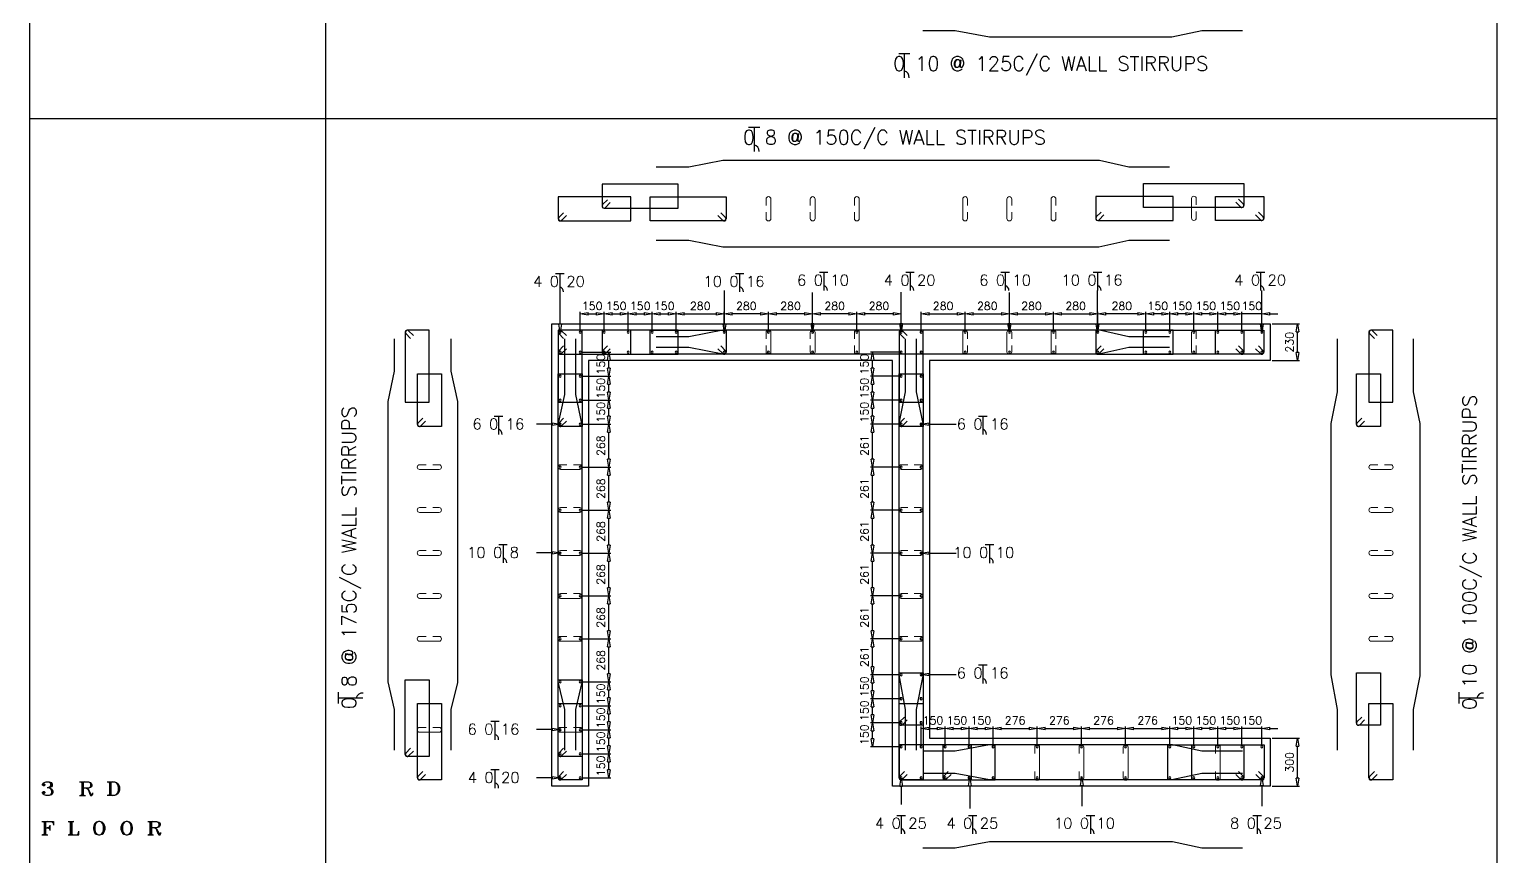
# Model space of a CAD drawing. Header units: millimetres. Extents: x 331487 to 517269, y 198509 to 399936.
# Drawn here: x 409734 to 428074, y 241179 to 251518 of the extents above; entities that cross this region are included whole.
import ezdxf

# ---------------------------------------------------------------- set-up
doc = ezdxf.new("R2010")
doc.units = ezdxf.units.MM
doc.header["$MEASUREMENT"] = 0
doc.layers.add('BEAM', color=1, linetype='Continuous', lineweight=5)
for name, color, linetype in [('COLUMN', 6, 'Continuous'), ('FOOTING', 5, 'Continuous'), ('FOOTING-SCH', 3, 'Continuous')]:
    doc.layers.add(name, color=color, linetype=linetype)
doc.styles.add('ROMANS', font='romans.shx')
doc.styles.add('ROMANT', font='ROMANT.shx')

# ---------------------------------------------------------------- blocks, each defined once
blk = doc.blocks.new('_ClosedBlank')
at = {"color": 0, "linetype": 'ByBlock', "lineweight": -2}
for p, q in [((-1, 0.17), (0, 0)), ((-1, 0.17), (-1, -0.17)), ((0, 0), (-1, -0.17))]:
    blk.add_line(p, q, dxfattribs=at)

msp = doc.modelspace()

# ---------------------------------------------------------------- linework, layer by layer
at = {"color": 1, "linetype": 'Continuous'}
for p, q in [((420600, 251217), (420741, 251217)), ((420670, 251217), (420670, 250913)), ((418723, 250295), (418865, 250295)), ((418794, 250295), (418794, 249991)), ((416310, 248467), (416417, 248467)), ((416363, 248467), (416363, 248237)), ((418558, 248467), (418666, 248467)), ((418612, 248467), (418612, 248237)), ((419609, 248483), (419716, 248483)), ((419663, 248483), (419663, 248253)), ((420688, 248483), (420795, 248483)), ((420742, 248483), (420742, 248253)), ((421878, 248483), (421985, 248483)), ((421931, 248483), (421931, 248253)), ((423031, 248483), (423138, 248483)), ((423084, 248483), (423084, 248253)), ((425068, 248483), (425175, 248483)), ((425121, 248483), (425121, 248253)), ((415544, 246685), (415651, 246685)), ((415597, 246685), (415597, 246455)), ((421597, 246685), (421704, 246685)), ((421651, 246685), (421651, 246455)), ((415601, 245080), (415708, 245080)), ((415655, 245080), (415655, 244850)), ((421682, 245079), (421789, 245079)), ((421736, 245079), (421736, 244848)), ((421597, 243574), (421704, 243574)), ((421651, 243574), (421651, 243344)), ((413599, 243092), (413599, 243233)), ((427604, 243092), (427604, 243233)), ((413599, 243163), (413904, 243163)), ((427604, 243163), (427909, 243163)), ((415500, 242871), (415607, 242871)), ((415554, 242871), (415554, 242640)), ((415500, 242267), (415607, 242267)), ((415554, 242267), (415554, 242036)), ((420577, 241695), (420684, 241695)), ((420631, 241695), (420631, 241465)), ((421471, 241695), (421578, 241695)), ((421524, 241695), (421524, 241465)), ((422942, 241695), (423050, 241695)), ((422996, 241695), (422996, 241465)), ((425027, 241695), (425134, 241695)), ((425080, 241695), (425080, 241465))]:
    msp.add_line(p, q, dxfattribs=at)
at = {"color": 8, "linetype": 'Continuous'}
msp.add_line((409734, 250403), (428074, 250403), dxfattribs=at)
at = {"color": 1, "linetype": 'Continuous'}
for centre, radius, start, end in [((420651, 250919), 80.7, 355.5803, 75.6804), ((418774, 249997), 80.7, 355.5803, 75.6804), ((416348, 248241), 61.2, 355.5803, 75.6804), ((418597, 248241), 61.2, 355.5803, 75.6804), ((419647, 248257), 61.2, 355.5803, 75.6804), ((420727, 248257), 61.2, 355.5803, 75.6804), ((421916, 248257), 61.2, 355.5803, 75.6804), ((423069, 248257), 61.2, 355.5803, 75.6804), ((425106, 248257), 61.2, 355.5803, 75.6804), ((415582, 246460), 61.2, 355.5803, 75.6804), ((421636, 246460), 61.2, 355.5803, 75.6804), ((415639, 244854), 61.2, 355.5803, 75.6804), ((421721, 244853), 61.2, 355.5803, 75.6804), ((421636, 243348), 61.2, 355.5803, 75.6804), ((413898, 243143), 80.7, 85.5803, 165.6804), ((427903, 243143), 80.7, 85.5803, 165.6804), ((415538, 242645), 61.2, 355.5803, 75.6804), ((415538, 242041), 61.2, 355.5803, 75.6804), ((420616, 241470), 61.2, 355.5803, 75.6804), ((421509, 241470), 61.2, 355.5803, 75.6804), ((422981, 241470), 61.2, 355.5803, 75.6804), ((425065, 241470), 61.2, 355.5803, 75.6804)]:
    msp.add_arc(centre, radius, start, end, dxfattribs=at)
at = {"layer": 'BEAM', "ltscale": 0.05}
for p, q in [((418942, 249397), (418942, 249317)), ((419002, 249153), (419002, 249397)), ((419495, 249397), (419495, 249317)), ((419555, 249153), (419555, 249397)), ((420047, 249397), (420047, 249317)), ((420107, 249153), (420107, 249397)), ((421400, 249153), (421400, 249397)), ((421460, 249397), (421460, 249317)), ((421953, 249153), (421953, 249397)), ((422013, 249397), (422013, 249317)), ((422505, 249153), (422505, 249397)), ((422565, 249397), (422565, 249317)), ((424260, 249160), (424260, 249403)), ((424320, 249403), (424320, 249323)), ((418942, 249153), (418942, 249233)), ((419495, 249153), (419495, 249233)), ((420047, 249153), (420047, 249233)), ((421460, 249153), (421460, 249233)), ((422013, 249153), (422013, 249233)), ((422565, 249153), (422565, 249233)), ((424320, 249160), (424320, 249240)), ((418942, 247731), (418942, 247651)), ((419002, 247488), (419002, 247731)), ((419495, 247731), (419495, 247651)), ((419555, 247488), (419555, 247731)), ((420047, 247731), (420047, 247651)), ((420107, 247488), (420107, 247731)), ((421400, 247488), (421400, 247731)), ((421460, 247731), (421460, 247651)), ((421953, 247488), (421953, 247731)), ((422013, 247731), (422013, 247651)), ((422505, 247488), (422505, 247731)), ((422565, 247731), (422565, 247651)), ((424260, 247488), (424260, 247731)), ((424320, 247731), (424320, 247651)), ((418942, 247488), (418942, 247568)), ((419495, 247488), (419495, 247568)), ((420047, 247488), (420047, 247568)), ((421460, 247488), (421460, 247568)), ((422013, 247488), (422013, 247568)), ((422565, 247488), (422565, 247568)), ((424320, 247488), (424320, 247568)), ((414612, 246077), (414692, 246077)), ((414612, 246017), (414855, 246017)), ((414855, 246077), (414775, 246077)), ((416372, 246077), (416452, 246077)), ((416372, 246017), (416615, 246017)), ((416615, 246077), (416535, 246077)), ((420632, 246077), (420712, 246077)), ((420632, 246017), (420875, 246017)), ((420875, 246077), (420795, 246077)), ((426507, 246077), (426587, 246077)), ((426507, 246017), (426750, 246017)), ((426750, 246077), (426670, 246077)), ((414612, 245541), (414692, 245541)), ((414612, 245481), (414855, 245481)), ((414855, 245541), (414775, 245541)), ((416372, 245541), (416452, 245541)), ((416372, 245481), (416615, 245481)), ((416615, 245541), (416535, 245541)), ((420632, 245541), (420712, 245541)), ((420632, 245481), (420875, 245481)), ((420875, 245541), (420795, 245541)), ((426507, 245541), (426587, 245541)), ((426507, 245481), (426750, 245481)), ((426750, 245541), (426670, 245541)), ((414612, 245004), (414692, 245004)), ((414612, 244944), (414855, 244944)), ((414855, 245004), (414775, 245004)), ((416372, 245004), (416452, 245004)), ((416372, 244944), (416615, 244944)), ((416615, 245004), (416535, 245004)), ((420632, 245004), (420712, 245004)), ((420632, 244944), (420875, 244944)), ((420875, 245004), (420795, 245004)), ((426507, 245004), (426587, 245004)), ((426507, 244944), (426750, 244944)), ((426750, 245004), (426670, 245004)), ((414612, 244467), (414692, 244467)), ((414612, 244407), (414855, 244407)), ((414855, 244467), (414775, 244467)), ((416372, 244467), (416452, 244467)), ((416372, 244407), (416615, 244407)), ((416615, 244467), (416535, 244467)), ((420632, 244467), (420712, 244467)), ((420632, 244407), (420875, 244407)), ((420875, 244467), (420795, 244467)), ((426507, 244467), (426587, 244467)), ((426507, 244407), (426750, 244407)), ((426750, 244467), (426670, 244467)), ((414612, 243931), (414692, 243931)), ((414855, 243931), (414775, 243931)), ((416372, 243931), (416452, 243931)), ((416615, 243931), (416535, 243931)), ((420632, 243931), (420712, 243931)), ((420875, 243931), (420795, 243931)), ((426507, 243931), (426587, 243931)), ((426750, 243931), (426670, 243931)), ((414612, 243871), (414855, 243871)), ((416372, 243871), (416615, 243871)), ((420632, 243871), (420875, 243871)), ((426507, 243871), (426750, 243871)), ((414612, 242794), (414692, 242794)), ((414612, 242734), (414855, 242734)), ((414855, 242794), (414775, 242794)), ((416372, 242794), (416452, 242794)), ((416372, 242734), (416615, 242734)), ((416615, 242794), (416535, 242794)), ((422301, 242547), (422301, 242467)), ((422361, 242163), (422361, 242547)), ((422854, 242547), (422854, 242467)), ((422914, 242163), (422914, 242547)), ((423406, 242547), (423406, 242467)), ((423466, 242163), (423466, 242547)), ((424559, 242547), (424559, 242467)), ((424619, 242163), (424619, 242547)), ((422301, 242163), (422301, 242243)), ((422854, 242163), (422854, 242243)), ((423406, 242163), (423406, 242243)), ((424559, 242163), (424559, 242243))]:
    msp.add_line(p, q, dxfattribs=at)
for centre, start, end in [((418972, 249397), 0, 180), ((419525, 249397), 0, 180), ((420077, 249397), 0, 180), ((421430, 249397), 0, 180), ((421983, 249397), 0, 180), ((422535, 249397), 0, 180), ((424290, 249403), 0, 180), ((418972, 249153), 180, 0), ((419525, 249153), 180, 0), ((420077, 249153), 180, 0), ((421430, 249153), 180, 0), ((421983, 249153), 180, 0), ((422535, 249153), 180, 0), ((424290, 249160), 180, 0), ((418972, 247731), 0, 180), ((419525, 247731), 0, 180), ((420077, 247731), 0, 180), ((421430, 247731), 0, 180), ((421983, 247731), 0, 180), ((422535, 247731), 0, 180), ((424290, 247731), 0, 180), ((418972, 247488), 180, 0), ((419525, 247488), 180, 0), ((420077, 247488), 180, 0), ((421430, 247488), 180, 0), ((421983, 247488), 180, 0), ((422535, 247488), 180, 0), ((424290, 247488), 180, 0), ((414612, 246047), 90, 270), ((414855, 246047), 270, 90), ((416372, 246047), 90, 270), ((416615, 246047), 270, 90), ((420632, 246047), 90, 270), ((420875, 246047), 270, 90), ((426507, 246047), 90, 270), ((426750, 246047), 270, 90), ((414612, 245511), 90, 270), ((414855, 245511), 270, 90), ((416372, 245511), 90, 270), ((416615, 245511), 270, 90), ((420632, 245511), 90, 270), ((420875, 245511), 270, 90), ((426507, 245511), 90, 270), ((426750, 245511), 270, 90), ((414612, 244974), 90, 270), ((414855, 244974), 270, 90), ((416372, 244974), 90, 270), ((416615, 244974), 270, 90), ((420632, 244974), 90, 270), ((420875, 244974), 270, 90), ((426507, 244974), 90, 270), ((426750, 244974), 270, 90), ((414612, 244437), 90, 270), ((414855, 244437), 270, 90), ((416372, 244437), 90, 270), ((416615, 244437), 270, 90), ((420632, 244437), 90, 270), ((420875, 244437), 270, 90), ((426507, 244437), 90, 270), ((426750, 244437), 270, 90), ((414612, 243901), 90, 270), ((414855, 243901), 270, 90), ((416372, 243901), 90, 270), ((416615, 243901), 270, 90), ((420632, 243901), 90, 270), ((420875, 243901), 270, 90), ((426507, 243901), 90, 270), ((426750, 243901), 270, 90), ((414612, 242764), 90, 270), ((414855, 242764), 270, 90), ((416372, 242764), 90, 270), ((416615, 242764), 270, 90), ((422331, 242547), 0, 180), ((422884, 242547), 0, 180), ((423436, 242547), 0, 180), ((424589, 242547), 0, 180), ((422331, 242163), 180, 0), ((422884, 242163), 180, 0), ((423436, 242163), 180, 0), ((424589, 242163), 180, 0)]:
    msp.add_arc(centre, 30, start, end, dxfattribs=at)
at = {"layer": 'COLUMN', "color": 3}
for p, q in [((421307, 251501), (420900, 251501)), ((421734, 251420), (421307, 251501)), ((424389, 251501), (424015, 251420)), ((424898, 251501), (424389, 251501)), ((424015, 251420), (421734, 251420)), ((417975, 249797), (417568, 249797)), ((418401, 249878), (417975, 249797)), ((423108, 249878), (418401, 249878)), ((423476, 249797), (423108, 249878)), ((423985, 249797), (423476, 249797)), ((417845, 249584), (416892, 249584)), ((416892, 249584), (416892, 249309)), ((417845, 249284), (417845, 249584)), ((424031, 249430), (423062, 249430)), ((423062, 249430), (423062, 249155)), ((423661, 249292), (423661, 249592)), ((423661, 249592), (424915, 249592)), ((424031, 249130), (424031, 249430)), ((424561, 249130), (424561, 249430)), ((424561, 249430), (425164, 249430)), ((424915, 249592), (424915, 249317)), ((425164, 249430), (425164, 249155)), ((417250, 249424), (416344, 249424)), ((416344, 249424), (416344, 249149)), ((416959, 249387), (416899, 249327)), ((416917, 249284), (417845, 249284)), ((416934, 249292), (416994, 249352)), ((417250, 249124), (417250, 249424)), ((417493, 249124), (417493, 249424)), ((417493, 249424), (418443, 249424)), ((418443, 249424), (418443, 249149)), ((424890, 249292), (423661, 249292)), ((424873, 249299), (424813, 249359)), ((424848, 249394), (424908, 249335)), ((416411, 249226), (416351, 249166)), ((416369, 249124), (417250, 249124)), ((416386, 249131), (416446, 249191)), ((418418, 249124), (417493, 249124)), ((418401, 249131), (418341, 249191)), ((418377, 249226), (418436, 249166)), ((423129, 249233), (423069, 249173)), ((423087, 249130), (424031, 249130)), ((423105, 249138), (423165, 249198)), ((425139, 249130), (424561, 249130)), ((425121, 249138), (425061, 249198)), ((425097, 249233), (425156, 249173)), ((417975, 248878), (417568, 248878)), ((418401, 248797), (417975, 248878)), ((423476, 248878), (423102, 248797)), ((423985, 248878), (423476, 248878)), ((423102, 248797), (418401, 248797)), ((414299, 247246), (414299, 247652)), ((414432, 247733), (414432, 246857)), ((414439, 247716), (414499, 247656)), ((414732, 247758), (414457, 247758)), ((414534, 247692), (414474, 247751)), ((414732, 246857), (414732, 247758)), ((415007, 247246), (415007, 247652)), ((417250, 247758), (416344, 247758)), ((416344, 247758), (416344, 247483)), ((416344, 247733), (416344, 246857)), ((416351, 247716), (416411, 247656)), ((416644, 247758), (416369, 247758)), ((416446, 247692), (416386, 247751)), ((416425, 246954), (416425, 247652)), ((416563, 246954), (416563, 247652)), ((416644, 246857), (416644, 247758)), ((417845, 247758), (416892, 247758)), ((416892, 247758), (416892, 247483)), ((417250, 247458), (417250, 247758)), ((417493, 247458), (417493, 247758)), ((417493, 247758), (418443, 247758)), ((417975, 247677), (417568, 247677)), ((417845, 247458), (417845, 247758)), ((418401, 247758), (417975, 247677)), ((423108, 247758), (418401, 247758)), ((418443, 247758), (418443, 247483)), ((420604, 247733), (420604, 246857)), ((420611, 247716), (420671, 247656)), ((420904, 247758), (420629, 247758)), ((420706, 247692), (420646, 247751)), ((420685, 246987), (420685, 247652)), ((420823, 246987), (420823, 247652)), ((420904, 246857), (420904, 247758)), ((424031, 247758), (423062, 247758)), ((423062, 247758), (423062, 247483)), ((423476, 247677), (423108, 247758)), ((423985, 247677), (423476, 247677)), ((423661, 247458), (423661, 247758)), ((423661, 247758), (424915, 247758)), ((424031, 247458), (424031, 247758)), ((424561, 247458), (424561, 247758)), ((424561, 247758), (425164, 247758)), ((424915, 247758), (424915, 247483)), ((425164, 247758), (425164, 247483)), ((426086, 246987), (426086, 247652)), ((426478, 247733), (426478, 246857)), ((426486, 247716), (426546, 247656)), ((426778, 247758), (426503, 247758)), ((426581, 247692), (426521, 247751)), ((426778, 246857), (426778, 247758)), ((427035, 246987), (427035, 247652)), ((416411, 247561), (416351, 247501)), ((416369, 247458), (417250, 247458)), ((416386, 247466), (416446, 247526)), ((416959, 247561), (416899, 247501)), ((416917, 247458), (417845, 247458)), ((416934, 247466), (416994, 247526)), ((418418, 247458), (417493, 247458)), ((417975, 247540), (417568, 247540)), ((418401, 247458), (417975, 247540)), ((418401, 247466), (418341, 247526)), ((418377, 247561), (418436, 247501)), ((423102, 247458), (418401, 247458)), ((423129, 247561), (423069, 247501)), ((423087, 247458), (424031, 247458)), ((423476, 247540), (423102, 247458)), ((423105, 247466), (423165, 247526)), ((423985, 247540), (423476, 247540)), ((424890, 247458), (423661, 247458)), ((425139, 247458), (424561, 247458)), ((424873, 247466), (424813, 247526)), ((424848, 247561), (424908, 247501)), ((425121, 247466), (425061, 247526)), ((425097, 247561), (425156, 247501)), ((414218, 246869), (414299, 247246)), ((415088, 246869), (415007, 247246)), ((414584, 246580), (414584, 247211)), ((414584, 247211), (414884, 247211)), ((414884, 247211), (414884, 246555)), ((416344, 246580), (416344, 247211)), ((416344, 247211), (416644, 247211)), ((416644, 247211), (416644, 246555)), ((420604, 246580), (420604, 247211)), ((420604, 247211), (420904, 247211)), ((420904, 247211), (420904, 246555)), ((426320, 246580), (426320, 247211)), ((426320, 247211), (426620, 247211)), ((426620, 247211), (426620, 246555)), ((414219, 243362), (414218, 246869)), ((414432, 246857), (414732, 246857)), ((415089, 243356), (415088, 246869)), ((416344, 246577), (416425, 246954)), ((416344, 246857), (416644, 246857)), ((416644, 246577), (416563, 246954)), ((420604, 246590), (420685, 246987)), ((420604, 246857), (420904, 246857)), ((420904, 246590), (420823, 246987)), ((426005, 246590), (426086, 246987)), ((426478, 246857), (426778, 246857)), ((427116, 246590), (427035, 246987)), ((414591, 246597), (414651, 246657)), ((414884, 246555), (414609, 246555)), ((414686, 246622), (414626, 246562)), ((416345, 243362), (416344, 246577)), ((416351, 246597), (416411, 246657)), ((416644, 246555), (416369, 246555)), ((416446, 246622), (416386, 246562)), ((416645, 243356), (416644, 246577)), ((420605, 243452), (420604, 246590)), ((420611, 246597), (420671, 246657)), ((420904, 246555), (420629, 246555)), ((420706, 246622), (420646, 246562)), ((420905, 243438), (420904, 246590)), ((426007, 243452), (426005, 246590)), ((426327, 246597), (426387, 246657)), ((426620, 246555), (426345, 246555)), ((426422, 246622), (426362, 246562)), ((427117, 243438), (427116, 246590)), ((414432, 242456), (414433, 243390)), ((414433, 243390), (414733, 243390)), ((414733, 243390), (414732, 242431)), ((416344, 242456), (416345, 243390)), ((416345, 243390), (416645, 243390)), ((416645, 243390), (416644, 242431)), ((420604, 242845), (420605, 243478)), ((420605, 243478), (420905, 243478)), ((420685, 243018), (420605, 243452)), ((420823, 243018), (420905, 243438)), ((420905, 243478), (420904, 242820)), ((426086, 243018), (426007, 243452)), ((426320, 242845), (426321, 243478)), ((426321, 243478), (426621, 243478)), ((426621, 243478), (426620, 242820)), ((427035, 243018), (427117, 243438)), ((414299, 243018), (414219, 243362)), ((415007, 243018), (415089, 243356)), ((416425, 243018), (416345, 243362)), ((416563, 243018), (416645, 243356)), ((414299, 242509), (414299, 243018)), ((414584, 242163), (414584, 243091)), ((414584, 243091), (414884, 243091)), ((414884, 243091), (414884, 242138)), ((415007, 242509), (415007, 243018)), ((416344, 242163), (416344, 243091)), ((416344, 243091), (416644, 243091)), ((416425, 242509), (416425, 243018)), ((416563, 242509), (416563, 243018)), ((416644, 243091), (416644, 242138)), ((420604, 242163), (420604, 243091)), ((420604, 243091), (420904, 243091)), ((420685, 242509), (420685, 243018)), ((420823, 242509), (420823, 243018)), ((420904, 243091), (420904, 242138)), ((426086, 242509), (426086, 243018)), ((426478, 242163), (426478, 243091)), ((426478, 243091), (426778, 243091)), ((426778, 243091), (426778, 242138)), ((427035, 242509), (427035, 243018)), ((420611, 242863), (420671, 242923)), ((420706, 242887), (420646, 242827)), ((426327, 242863), (426387, 242923)), ((426422, 242887), (426362, 242827)), ((420904, 242820), (420629, 242820)), ((426620, 242820), (426345, 242820)), ((414439, 242474), (414499, 242534)), ((414534, 242498), (414474, 242438)), ((416351, 242474), (416411, 242534)), ((416446, 242498), (416386, 242438)), ((421508, 242578), (420604, 242578)), ((420604, 242578), (420604, 242163)), ((421307, 242497), (420900, 242497)), ((421805, 242578), (421152, 242578)), ((421152, 242578), (421152, 242163)), ((421734, 242578), (421307, 242497)), ((421508, 242138), (421508, 242578)), ((424021, 242578), (421734, 242578)), ((421805, 242138), (421805, 242578)), ((423962, 242138), (423962, 242578)), ((423962, 242578), (424915, 242578)), ((424389, 242497), (424021, 242578)), ((424262, 242138), (424262, 242578)), ((424262, 242578), (425166, 242578)), ((424898, 242497), (424389, 242497)), ((424915, 242578), (424915, 242163)), ((425166, 242578), (425166, 242163)), ((414732, 242431), (414457, 242431)), ((416644, 242431), (416369, 242431)), ((414591, 242181), (414651, 242241)), ((414884, 242138), (414609, 242138)), ((414686, 242205), (414626, 242146)), ((416351, 242181), (416411, 242241)), ((416644, 242138), (416369, 242138)), ((416446, 242205), (416386, 242146)), ((420671, 242241), (420611, 242181)), ((420611, 242181), (420671, 242241)), ((420629, 242138), (421508, 242138)), ((420904, 242138), (420629, 242138)), ((420646, 242146), (420706, 242206)), ((420706, 242205), (420646, 242146)), ((421307, 242220), (420900, 242220)), ((421219, 242241), (421160, 242181)), ((421177, 242138), (421805, 242138)), ((421195, 242146), (421255, 242206)), ((421734, 242138), (421307, 242220)), ((424015, 242138), (421734, 242138)), ((424890, 242138), (423962, 242138)), ((424389, 242220), (424015, 242138)), ((425141, 242138), (424262, 242138)), ((424898, 242220), (424389, 242220)), ((424873, 242146), (424813, 242206)), ((424848, 242241), (424908, 242181)), ((425123, 242146), (425063, 242206)), ((425099, 242241), (425159, 242181)), ((426486, 242181), (426546, 242241)), ((426778, 242138), (426503, 242138)), ((426581, 242205), (426521, 242146)), ((421734, 241365), (421307, 241284)), ((424021, 241365), (421734, 241365)), ((424389, 241284), (424021, 241365)), ((421307, 241284), (420900, 241284)), ((424898, 241284), (424389, 241284))]:
    msp.add_line(p, q, dxfattribs=at)
at = {"layer": 'COLUMN'}
for p, q in [((416264, 242058), (416264, 247838)), ((416264, 247838), (425244, 247838)), ((425244, 247838), (425244, 247378)), ((420524, 247378), (416724, 247378)), ((416724, 247378), (416724, 242058)), ((420524, 242058), (420524, 247378)), ((425244, 247378), (420984, 247378)), ((420984, 247378), (420984, 243169)), ((420984, 243169), (420984, 242658)), ((420984, 242658), (425244, 242658)), ((425244, 242658), (425244, 242058)), ((416724, 242058), (416264, 242058)), ((425244, 242058), (420524, 242058))]:
    msp.add_line(p, q, dxfattribs=at)
at = {"layer": 'COLUMN', "color": 4}
for points in [[(416369, 247833), (416369, 248255)], [(418422, 247833), (418422, 248255)], [(419524, 247836), (419524, 248230)], [(420629, 247839), (420629, 248233)], [(421983, 247836), (421983, 248230)], [(423086, 247833), (423086, 248255)], [(425139, 247833), (425139, 248255)], [(416269, 246582), (416073, 246582)], [(420979, 246583), (421319, 246583)], [(416269, 244977), (416073, 244977)], [(420979, 244972), (421319, 244972)], [(420979, 243455), (421319, 243455)], [(416269, 242767), (416073, 242767)], [(416269, 242163), (416073, 242163)], [(420629, 242060), (420629, 241831)], [(421488, 242063), (421488, 241779)], [(422890, 242066), (422890, 241809)], [(425139, 242066), (425139, 241809)]]:
    msp.add_lwpolyline(points, dxfattribs=at)
at = {"layer": 'COLUMN', "color": 3}
for centre, start, end in [((416917, 249309), 135, 270), ((416917, 249309), 180, 315), ((424890, 249317), 225, 0), ((424890, 249317), 270, 45), ((416369, 249149), 135, 270), ((416369, 249149), 180, 315), ((418418, 249149), 225, 0), ((418418, 249149), 270, 45), ((423087, 249155), 135, 270), ((423087, 249155), 180, 315), ((425139, 249155), 225, 0), ((425139, 249155), 270, 45), ((414457, 247733), 45, 180), ((414457, 247733), 90, 225), ((416369, 247733), 45, 180), ((416369, 247733), 90, 225), ((420629, 247733), 45, 180), ((420629, 247733), 90, 225), ((426503, 247733), 45, 180), ((426503, 247733), 90, 225), ((416369, 247483), 135, 270), ((416369, 247483), 180, 315), ((416917, 247483), 135, 270), ((416917, 247483), 180, 315), ((418418, 247483), 225, 0), ((418418, 247483), 270, 45), ((423087, 247483), 135, 270), ((423087, 247483), 180, 315), ((424890, 247483), 225, 0), ((424890, 247483), 270, 45), ((425139, 247483), 225, 0), ((425139, 247483), 270, 45), ((414609, 246580), 135, 270), ((414609, 246580), 180, 315), ((416369, 246580), 135, 270), ((416369, 246580), 180, 315), ((420629, 246580), 135, 270), ((420629, 246580), 180, 315), ((426345, 246580), 135, 270), ((426345, 246580), 180, 315), ((420629, 242845), 135, 270), ((420629, 242845), 180, 315), ((426345, 242845), 135, 270), ((426345, 242845), 180, 315), ((414457, 242456), 135, 270), ((414457, 242456), 180, 315), ((416369, 242456), 135, 270), ((416369, 242456), 180, 315), ((414609, 242163), 135, 270), ((414609, 242163), 180, 315), ((416369, 242163), 135, 270), ((416369, 242163), 180, 315), ((420629, 242163), 135, 270), ((420629, 242163), 135, 270), ((420629, 242163), 180, 315), ((420629, 242163), 180, 315), ((421177, 242163), 135, 270), ((421177, 242163), 180, 315), ((424890, 242163), 225, 0), ((424890, 242163), 270, 45), ((425141, 242163), 225, 0), ((425141, 242163), 270, 45), ((426503, 242163), 135, 270), ((426503, 242163), 180, 315)]:
    msp.add_arc(centre, 25, start, end, dxfattribs=at)
at = {"layer": 'COLUMN', "color": 7}
for centre, start, end in [((416369, 247733), 0, 180), ((416369, 247733), 90, 270), ((416369, 247733), 180, 0), ((416369, 247733), 270, 90), ((416619, 247733), 0, 180), ((416619, 247733), 90, 270), ((416619, 247733), 180, 0), ((416619, 247733), 270, 90), ((416919, 247733), 90, 270), ((416919, 247733), 270, 90), ((417219, 247733), 90, 270), ((417219, 247733), 270, 90), ((417519, 247733), 90, 270), ((417519, 247733), 270, 90), ((417819, 247733), 90, 270), ((417819, 247733), 270, 90), ((418419, 247733), 90, 270), ((418419, 247733), 270, 90), ((418971, 247733), 90, 270), ((418971, 247733), 270, 90), ((419524, 247733), 90, 270), ((419524, 247733), 270, 90), ((420076, 247733), 90, 270), ((420076, 247733), 270, 90), ((420629, 247733), 0, 180), ((420629, 247733), 180, 0), ((420879, 247733), 0, 180), ((420879, 247733), 180, 0), ((421431, 247733), 90, 270), ((421431, 247733), 270, 90), ((421984, 247733), 90, 270), ((421984, 247733), 270, 90), ((422536, 247733), 90, 270), ((422536, 247733), 270, 90), ((423089, 247733), 90, 270), ((423089, 247733), 270, 90), ((423689, 247733), 90, 270), ((423689, 247733), 270, 90), ((423989, 247733), 90, 270), ((423989, 247733), 270, 90), ((424289, 247733), 90, 270), ((424289, 247733), 270, 90), ((424589, 247733), 90, 270), ((424589, 247733), 270, 90), ((424889, 247733), 0, 180), ((424889, 247733), 90, 270), ((424889, 247733), 180, 0), ((424889, 247733), 270, 90), ((425139, 247733), 0, 180), ((425139, 247733), 90, 270), ((425139, 247733), 180, 0), ((425139, 247733), 270, 90), ((416369, 247483), 90, 270), ((416369, 247483), 270, 90), ((416619, 247483), 90, 270), ((416619, 247483), 270, 90), ((416919, 247483), 90, 270), ((416919, 247483), 270, 90), ((417219, 247483), 90, 270), ((417219, 247483), 270, 90), ((417519, 247483), 90, 270), ((417519, 247483), 270, 90), ((417819, 247483), 90, 270), ((417819, 247483), 270, 90), ((418419, 247483), 90, 270), ((418419, 247483), 270, 90), ((418971, 247483), 90, 270), ((418971, 247483), 270, 90), ((419524, 247483), 90, 270), ((419524, 247483), 270, 90), ((420076, 247483), 90, 270), ((420076, 247483), 270, 90), ((420629, 247484), 0, 180), ((420629, 247484), 180, 0), ((420879, 247484), 0, 180), ((420879, 247484), 180, 0), ((421431, 247483), 90, 270), ((421431, 247483), 270, 90), ((421984, 247483), 90, 270), ((421984, 247483), 270, 90), ((422536, 247483), 90, 270), ((422536, 247483), 270, 90), ((423089, 247483), 90, 270), ((423089, 247483), 270, 90), ((423689, 247483), 90, 270), ((423689, 247483), 270, 90), ((423989, 247483), 90, 270), ((423989, 247483), 270, 90), ((424289, 247483), 90, 270), ((424289, 247483), 270, 90), ((424589, 247483), 90, 270), ((424589, 247483), 270, 90), ((424889, 247483), 90, 270), ((424889, 247483), 270, 90), ((425139, 247483), 90, 270), ((425139, 247483), 270, 90), ((416369, 247183), 0, 180), ((416369, 247183), 180, 0), ((416619, 247183), 0, 180), ((416619, 247183), 180, 0), ((420629, 247183), 0, 180), ((420629, 247183), 180, 0), ((420879, 247183), 0, 180), ((420879, 247183), 180, 0), ((416369, 246883), 0, 180), ((416369, 246883), 180, 0), ((416619, 246883), 0, 180), ((416619, 246883), 180, 0), ((420629, 246883), 0, 180), ((420629, 246883), 180, 0), ((420879, 246883), 0, 180), ((420879, 246883), 180, 0), ((416369, 246583), 0, 180), ((416369, 246583), 180, 0), ((416619, 246583), 0, 180), ((416619, 246583), 180, 0), ((420629, 246583), 0, 180), ((420629, 246583), 180, 0), ((420879, 246583), 0, 180), ((420879, 246583), 180, 0), ((416369, 246047), 0, 180), ((416369, 246047), 180, 0), ((416619, 246047), 0, 180), ((416619, 246047), 180, 0), ((420629, 246047), 0, 180), ((420629, 246047), 180, 0), ((420879, 246047), 0, 180), ((420879, 246047), 180, 0), ((416369, 245510), 0, 180), ((416369, 245510), 180, 0), ((416619, 245510), 0, 180), ((416619, 245510), 180, 0), ((420629, 245510), 0, 180), ((420629, 245510), 180, 0), ((420879, 245510), 0, 180), ((420879, 245510), 180, 0), ((416369, 244973), 0, 180), ((416369, 244973), 180, 0), ((416619, 244973), 0, 180), ((416619, 244973), 180, 0), ((420629, 244973), 0, 180), ((420629, 244973), 180, 0), ((420879, 244973), 0, 180), ((420879, 244973), 180, 0), ((416369, 244437), 0, 180), ((416369, 244437), 180, 0), ((416619, 244437), 0, 180), ((416619, 244437), 180, 0), ((420629, 244437), 0, 180), ((420629, 244437), 180, 0), ((420879, 244437), 0, 180), ((420879, 244437), 180, 0), ((416369, 243900), 0, 180), ((416369, 243900), 0, 180), ((416369, 243900), 180, 0), ((416369, 243900), 180, 0), ((416619, 243900), 0, 180), ((416619, 243900), 0, 180), ((416619, 243900), 180, 0), ((416619, 243900), 180, 0), ((420629, 243900), 0, 180), ((420629, 243900), 0, 180), ((420629, 243900), 180, 0), ((420629, 243900), 180, 0), ((420879, 243900), 0, 180), ((420879, 243900), 0, 180), ((420879, 243900), 180, 0), ((420879, 243900), 180, 0), ((416370, 243363), 0, 180), ((416620, 243363), 0, 180), ((420630, 243453), 0, 180), ((420630, 243453), 180, 0), ((420880, 243453), 0, 180), ((420880, 243453), 180, 0), ((416370, 243363), 180, 0), ((416620, 243363), 180, 0), ((416369, 243063), 0, 180), ((416369, 243063), 180, 0), ((416619, 243063), 0, 180), ((416619, 243063), 180, 0), ((420629, 243153), 0, 180), ((420629, 243153), 180, 0), ((420879, 243153), 0, 180), ((420879, 243153), 180, 0), ((420629, 242853), 0, 180), ((420629, 242853), 180, 0), ((420879, 242853), 0, 180), ((420879, 242853), 180, 0), ((416369, 242763), 0, 180), ((416369, 242763), 180, 0), ((416619, 242763), 0, 180), ((416619, 242763), 180, 0), ((416369, 242463), 0, 180), ((416369, 242463), 180, 0), ((416619, 242463), 0, 180), ((416619, 242463), 180, 0), ((420629, 242553), 0, 180), ((420629, 242553), 90, 270), ((420629, 242553), 180, 0), ((420629, 242553), 270, 90), ((420879, 242553), 0, 180), ((420879, 242553), 90, 270), ((420879, 242553), 180, 0), ((420879, 242553), 270, 90), ((421179, 242553), 90, 270), ((421179, 242553), 270, 90), ((421479, 242553), 90, 270), ((421479, 242553), 270, 90), ((421779, 242553), 90, 270), ((421779, 242553), 270, 90), ((422331, 242553), 90, 270), ((422331, 242553), 270, 90), ((422884, 242553), 90, 270), ((422884, 242553), 270, 90), ((423436, 242553), 90, 270), ((423436, 242553), 270, 90), ((423989, 242553), 90, 270), ((423989, 242553), 270, 90), ((424289, 242553), 90, 270), ((424289, 242553), 270, 90), ((424589, 242553), 90, 270), ((424589, 242553), 270, 90), ((424889, 242553), 0, 180), ((424889, 242553), 90, 270), ((424889, 242553), 180, 0), ((424889, 242553), 270, 90), ((425139, 242553), 0, 180), ((425139, 242553), 90, 270), ((425139, 242553), 180, 0), ((425139, 242553), 270, 90), ((416369, 242163), 0, 180), ((416369, 242163), 180, 0), ((416619, 242163), 0, 180), ((416619, 242163), 180, 0), ((420629, 242163), 90, 270), ((420629, 242163), 0, 180), ((420629, 242163), 180, 0), ((420629, 242163), 270, 90), ((420879, 242163), 90, 270), ((420879, 242163), 0, 180), ((420879, 242163), 180, 0), ((420879, 242163), 270, 90), ((421179, 242163), 90, 270), ((421179, 242163), 270, 90), ((421479, 242163), 90, 270), ((421479, 242163), 270, 90), ((421779, 242163), 90, 270), ((421779, 242163), 270, 90), ((422331, 242163), 90, 270), ((422331, 242163), 270, 90), ((422884, 242163), 90, 270), ((422884, 242163), 270, 90), ((423436, 242163), 90, 270), ((423436, 242163), 270, 90), ((423989, 242163), 90, 270), ((423989, 242163), 270, 90), ((424289, 242163), 90, 270), ((424289, 242163), 270, 90), ((424589, 242163), 90, 270), ((424589, 242163), 270, 90), ((424889, 242163), 90, 270), ((424889, 242163), 270, 90), ((425139, 242163), 90, 270), ((425139, 242163), 270, 90)]:
    msp.add_arc(centre, 12.6, start, end, dxfattribs=at)
at = {"layer": 'FOOTING', "color": 4}
for p, q in [((416619, 247758), (416619, 247986)), ((416719, 247961), (416819, 247961)), ((416919, 247758), (416919, 247986)), ((416919, 247758), (416919, 247986)), ((417019, 247961), (417119, 247961)), ((417219, 247758), (417219, 247986)), ((417219, 247758), (417219, 247986)), ((417319, 247961), (417419, 247961)), ((417519, 247758), (417519, 247986)), ((417519, 247758), (417519, 247986)), ((417619, 247961), (417719, 247961)), ((417819, 247758), (417819, 247986)), ((417819, 247758), (417819, 247986)), ((417919, 247961), (418319, 247961)), ((418419, 247758), (418419, 247986)), ((418419, 247757), (418419, 247986)), ((418871, 247961), (418519, 247961)), ((418971, 247758), (418971, 247986)), ((418971, 247757), (418971, 247986)), ((419424, 247961), (419071, 247961)), ((419524, 247755), (419524, 247986)), ((419524, 247758), (419524, 247986)), ((419976, 247961), (419624, 247961)), ((420076, 247758), (420076, 247986)), ((420076, 247755), (420076, 247986)), ((420529, 247961), (420176, 247961)), ((420629, 247758), (420629, 247986)), ((420879, 247755), (420879, 247986)), ((420979, 247961), (421331, 247961)), ((421431, 247755), (421431, 247986)), ((421431, 247755), (421431, 247986)), ((421531, 247961), (421884, 247961)), ((421984, 247755), (421984, 247986)), ((421984, 247758), (421984, 247986)), ((422084, 247961), (422436, 247961)), ((422536, 247758), (422536, 247986)), ((422536, 247757), (422536, 247986)), ((422636, 247961), (422989, 247961)), ((423089, 247758), (423089, 247986)), ((423089, 247757), (423089, 247986)), ((423589, 247961), (423189, 247961)), ((423689, 247758), (423689, 247986)), ((423689, 247758), (423689, 247986)), ((423889, 247961), (423789, 247961)), ((423989, 247758), (423989, 247986)), ((423989, 247758), (423989, 247986)), ((424189, 247961), (424089, 247961)), ((424289, 247758), (424289, 247986)), ((424289, 247758), (424289, 247986)), ((424489, 247961), (424389, 247961)), ((424589, 247758), (424589, 247986)), ((424589, 247758), (424589, 247986)), ((424789, 247961), (424689, 247961)), ((424789, 247961), (424689, 247961)), ((424889, 247758), (424889, 247986)), ((424889, 247758), (424889, 247986)), ((425139, 247961), (424889, 247961)), ((425139, 247758), (425139, 247986)), ((425239, 247961), (425339, 247961)), ((425269, 247838), (425611, 247838)), ((425586, 247478), (425586, 247738)), ((416644, 247483), (417002, 247483)), ((420604, 247483), (420246, 247483)), ((416977, 247283), (416977, 247383)), ((420271, 247283), (420271, 247383)), ((425269, 247378), (425611, 247378)), ((416644, 247183), (417002, 247183)), ((416644, 247183), (417002, 247183)), ((416977, 246983), (416977, 247083)), ((420604, 247183), (420246, 247183)), ((420604, 247183), (420246, 247183)), ((420271, 246983), (420271, 247083)), ((416644, 246883), (417002, 246883)), ((416644, 246883), (417002, 246883)), ((420604, 246883), (420246, 246883)), ((420604, 246883), (420246, 246883)), ((416977, 246683), (416977, 246783)), ((420271, 246683), (420271, 246783)), ((416644, 246583), (417002, 246583)), ((416644, 246583), (417002, 246583)), ((420604, 246583), (420246, 246583)), ((420604, 246583), (420246, 246583)), ((416977, 246147), (416977, 246483)), ((420271, 246147), (420271, 246483)), ((416644, 246047), (417002, 246047)), ((416644, 246047), (417002, 246047)), ((416977, 245610), (416977, 245947)), ((420604, 246047), (420246, 246047)), ((420604, 246047), (420246, 246047)), ((420271, 245610), (420271, 245947)), ((416644, 245510), (417002, 245510)), ((416644, 245510), (417002, 245510)), ((416977, 245073), (416977, 245410)), ((420604, 245510), (420246, 245510)), ((420604, 245510), (420246, 245510)), ((420271, 245073), (420271, 245410)), ((416644, 244973), (417002, 244973)), ((416644, 244973), (417002, 244973)), ((416977, 244537), (416977, 244873)), ((420604, 244973), (420246, 244973)), ((420604, 244973), (420246, 244973)), ((420271, 244537), (420271, 244873)), ((416644, 244437), (417002, 244437)), ((416644, 244437), (417002, 244437)), ((416977, 244000), (416977, 244337)), ((420604, 244437), (420246, 244437)), ((420604, 244437), (420246, 244437)), ((420271, 244000), (420271, 244337)), ((416644, 243900), (417002, 243900)), ((416644, 243900), (417002, 243900)), ((416977, 243463), (416977, 243800)), ((420604, 243900), (420246, 243900)), ((420604, 243900), (420246, 243900)), ((420271, 243553), (420271, 243800)), ((420604, 243453), (420246, 243453)), ((420604, 243453), (420246, 243453)), ((416644, 243363), (417002, 243363)), ((416644, 243363), (417002, 243363)), ((416977, 243163), (416977, 243263)), ((420271, 243253), (420271, 243353)), ((416644, 243063), (417002, 243063)), ((416644, 243063), (417002, 243063)), ((420604, 243153), (420246, 243153)), ((420604, 243153), (420246, 243153)), ((420271, 242953), (420271, 243053)), ((416977, 242863), (416977, 242963)), ((420604, 242853), (420246, 242853)), ((420604, 242853), (420246, 242853)), ((416644, 242763), (417002, 242763)), ((416644, 242763), (417002, 242763)), ((416977, 242563), (416977, 242663)), ((420271, 242653), (420271, 242753)), ((420879, 242578), (420879, 242806)), ((420979, 242781), (421079, 242781)), ((421179, 242578), (421179, 242806)), ((421179, 242578), (421179, 242806)), ((421279, 242781), (421379, 242781)), ((421479, 242578), (421479, 242806)), ((421479, 242578), (421479, 242806)), ((421579, 242781), (421679, 242781)), ((421779, 242578), (421779, 242806)), ((421779, 242578), (421779, 242806)), ((421879, 242781), (422231, 242781)), ((422331, 242578), (422331, 242806)), ((422331, 242578), (422331, 242806)), ((422431, 242781), (422784, 242781)), ((422884, 242578), (422884, 242806)), ((422884, 242578), (422884, 242806)), ((422984, 242781), (423336, 242781)), ((423436, 242578), (423436, 242806)), ((423436, 242578), (423436, 242806)), ((423536, 242781), (423889, 242781)), ((423989, 242578), (423989, 242806)), ((423989, 242578), (423989, 242806)), ((424189, 242781), (424089, 242781)), ((424289, 242578), (424289, 242806)), ((424289, 242578), (424289, 242806)), ((424489, 242781), (424389, 242781)), ((424589, 242578), (424589, 242806)), ((424589, 242578), (424589, 242806)), ((424789, 242781), (424689, 242781)), ((424789, 242781), (424689, 242781)), ((424889, 242578), (424889, 242806)), ((424889, 242578), (424889, 242806)), ((425139, 242781), (424889, 242781)), ((425139, 242578), (425139, 242806)), ((425239, 242781), (425339, 242781)), ((425269, 242658), (425611, 242658)), ((416644, 242463), (417002, 242463)), ((416644, 242463), (417002, 242463)), ((420604, 242553), (420246, 242553)), ((425586, 242158), (425586, 242558)), ((416977, 242263), (416977, 242363)), ((416644, 242163), (417002, 242163)), ((425269, 242058), (425611, 242058))]:
    msp.add_line(p, q, dxfattribs=at)
at = {"layer": 'FOOTING-SCH', "color": 8, "linetype": 'Continuous'}
for p, q in [((409734, 283543), (409734, 202508)), ((413434, 283543), (413434, 202508)), ((428074, 283543), (428074, 202508))]:
    msp.add_line(p, q, dxfattribs=at)

# ---------------------------------------------------------------- block references
at = {"layer": 'COLUMN', "color": 4, "xscale": 100, "yscale": 100, "zscale": 100}
for p, rotation in [((416369, 247733), 270), ((418422, 247733), 270), ((419524, 247736), 270), ((420629, 247739), 270), ((421983, 247736), 270), ((423086, 247733), 270), ((425139, 247733), 270), ((420879, 246583), 180), ((420879, 244972), 180), ((420879, 243455), 180), ((420629, 242160), 90), ((421488, 242163), 90), ((422890, 242166), 90), ((425139, 242166), 90)]:
    msp.add_blockref('_ClosedBlank', p, dxfattribs=dict(at, rotation=rotation))
for p in [(416369, 246582), (416369, 244977), (416369, 242767), (416369, 242163)]:
    msp.add_blockref('_ClosedBlank', p, dxfattribs=at)
at = {"layer": 'FOOTING', "color": 4, "xscale": 100, "yscale": 100, "zscale": 100}
for p, rotation in [((416619, 247961), 180), ((416919, 247961), 180), ((417219, 247961), 180), ((417519, 247961), 180), ((417819, 247961), 180), ((418419, 247961), 180), ((418971, 247961), 180), ((419524, 247961), 180), ((420076, 247961), 180), ((420879, 247961), 180), ((421431, 247961), 180), ((421984, 247961), 180), ((422536, 247961), 180), ((423089, 247961), 180), ((423689, 247961), 179.999999999622), ((423989, 247961), 359.999999999622), ((423989, 247961), 179.999999999622), ((424289, 247961), 359.999999999622), ((424289, 247961), 179.999999999622), ((424589, 247961), 359.999999999622), ((424589, 247961), 179.999999999622), ((424889, 247961), 359.9999999995468), ((424889, 247961), 359.999999999622), ((425139, 247961), 179.9999999995468), ((425586, 247838), 90), ((416977, 247483), 90), ((420271, 247483), 90), ((425586, 247378), 270), ((416977, 247183), 270), ((420271, 247183), 270), ((416977, 247183), 90), ((420271, 247183), 90), ((416977, 246883), 270), ((416977, 246883), 90), ((420271, 246883), 270), ((420271, 246883), 90), ((416977, 246583), 270), ((420271, 246583), 270), ((416977, 246583), 90), ((420271, 246583), 90), ((416977, 246047), 270), ((420271, 246047), 270), ((416977, 246047), 90), ((420271, 246047), 90), ((416977, 245510), 270), ((420271, 245510), 270), ((416977, 245510), 90), ((420271, 245510), 90), ((416977, 244973), 270), ((420271, 244973), 270), ((416977, 244973), 90), ((420271, 244973), 90), ((416977, 244437), 270), ((420271, 244437), 270), ((416977, 244437), 90), ((420271, 244437), 90), ((416977, 243900), 270), ((420271, 243900), 270), ((416977, 243900), 90), ((420271, 243900), 90), ((416977, 243363), 270), ((420271, 243453), 270), ((420271, 243453), 90), ((416977, 243363), 90), ((420271, 243153), 270), ((416977, 243063), 270), ((416977, 243063), 90), ((420271, 243153), 90), ((416977, 242763), 270), ((420271, 242853), 270), ((420271, 242853), 90), ((416977, 242763), 90), ((420271, 242553), 270), ((420879, 242781), 180), ((421179, 242781), 180), ((421479, 242781), 180), ((421779, 242781), 180), ((422331, 242781), 180), ((422884, 242781), 180), ((423436, 242781), 180), ((423989, 242781), 179.999999999622), ((424289, 242781), 359.999999999622), ((424289, 242781), 179.999999999622), ((424589, 242781), 359.999999999622), ((424589, 242781), 179.999999999622), ((424889, 242781), 359.9999999995468), ((424889, 242781), 359.999999999622), ((425139, 242781), 179.9999999995468), ((425586, 242658), 90), ((416977, 242463), 270), ((416977, 242463), 90), ((416977, 242163), 270), ((425586, 242058), 270)]:
    msp.add_blockref('_ClosedBlank', p, dxfattribs=dict(at, rotation=rotation))
for p in [(416919, 247961), (417219, 247961), (417519, 247961), (417819, 247961), (418419, 247961), (418971, 247961), (419524, 247961), (420076, 247961), (420629, 247961), (421431, 247961), (421984, 247961), (422536, 247961), (423089, 247961), (423689, 247961), (421179, 242781), (421479, 242781), (421779, 242781), (422331, 242781), (422884, 242781), (423436, 242781), (423989, 242781)]:
    msp.add_blockref('_ClosedBlank', p, dxfattribs=at)

# ---------------------------------------------------------------- texts
at = {"color": 3, "linetype": 'Continuous', "style": 'ROMANT', "width": 1.25}
for s, p in [('3  R D ', (409873, 241945)), ('F L O O R', (409873, 241450))]:
    msp.add_text(s, height=169.2, dxfattribs=at).set_placement(p)
at = {"layer": 'COLUMN', "color": 1, "style": 'ROMANS'}
for s, height, p in [(' 0 10 @ 125C/C WALL STIRRUPS', 178.2, (420407, 251001)), (' 0 8 @ 150C/C WALL STIRRUPS', 178.2, (418530, 250079)), ('4 0 20', 135, (416029, 248300)), ('10 0 16', 135, (418159, 248300)), ('6 0 10', 135, (419329, 248316)), ('4 0 20', 135, (420412, 248316)), ('6 0 10', 135, (421606, 248316)), ('10 0 16', 135, (422634, 248317)), ('4 0 20', 135, (424794, 248317)), ('6 0 16', 135, (415272, 246518)), ('6 0 16', 135, (421325, 246518)), ('10 0 8', 135, (415205, 244913)), ('10 0 10', 135, (421281, 244912)), ('6 0 16', 135, (421325, 243407)), ('6 0 16', 135, (415211, 242704)), ('4 0 20', 135, (415214, 242100)), ('4 0 25', 135, (420303, 241529)), ('4 0 25', 135, (421197, 241529)), ('10 0 10', 135, (422540, 241529)), ('8 0 25', 135, (424741, 241529))]:
    msp.add_text(s, height=height, dxfattribs=at).set_placement(p)
for s, p in [(' 0 10 @ 100C/C WALL STIRRUPS', (427823, 242890)), (' 0 8 @ 175C/C WALL STIRRUPS', (413818, 242900))]:
    msp.add_text(s, height=178.2, rotation=90, dxfattribs=at).set_placement(p)
at = {"layer": 'FOOTING', "color": 3, "char_height": 100, "attachment_point": 5, "style": 'ROMANS'}
for s, insert in [('150', (416769, 248061)), ('150', (417069, 248061)), ('150', (417369, 248061)), ('150', (417669, 248061)), ('280', (418119, 248061)), ('280', (418695, 248061)), ('280', (419248, 248061)), ('280', (419800, 248061)), ('280', (420353, 248061)), ('280', (421155, 248061)), ('280', (421707, 248061)), ('280', (422260, 248061)), ('280', (422812, 248061)), ('280', (423389, 248061)), ('150', (423839, 248061)), ('150', (424139, 248061)), ('150', (424439, 248061)), ('150', (424739, 248061)), ('150', (425014, 248061)), ('150', (421029, 242881)), ('150', (421329, 242881)), ('150', (421629, 242881)), ('276', (422055, 242881)), ('276', (422608, 242881)), ('276', (423160, 242881)), ('276', (423712, 242881)), ('150', (424139, 242881)), ('150', (424439, 242881)), ('150', (424739, 242881)), ('150', (425014, 242881))]:
    msp.add_mtext(s, dxfattribs=dict(at, insert=insert))
at = {"layer": 'FOOTING', "color": 3, "char_height": 100, "attachment_point": 5, "rotation": 90, "style": 'ROMANS'}
for s, insert in [('230', (425486, 247608)), ('150', (416877, 247333)), ('150', (420171, 247333)), ('150', (416877, 247033)), ('150', (420171, 247033)), ('150', (416877, 246733)), ('150', (420171, 246733)), ('268', (416877, 246315)), ('261', (420171, 246315)), ('268', (416877, 245778)), ('261', (420171, 245778)), ('268', (416877, 245242)), ('261', (420171, 245242)), ('268', (416877, 244705)), ('261', (420171, 244705)), ('268', (416877, 244168)), ('261', (420171, 244168)), ('268', (416877, 243632)), ('261', (420171, 243676)), ('150', (420171, 243303)), ('150', (416877, 243213)), ('150', (416877, 242913)), ('150', (420171, 243003)), ('150', (416877, 242613)), ('150', (420171, 242703)), ('300', (425486, 242358)), ('150', (416877, 242313))]:
    msp.add_mtext(s, dxfattribs=dict(at, insert=insert))

doc.saveas('drawing.dxf')
